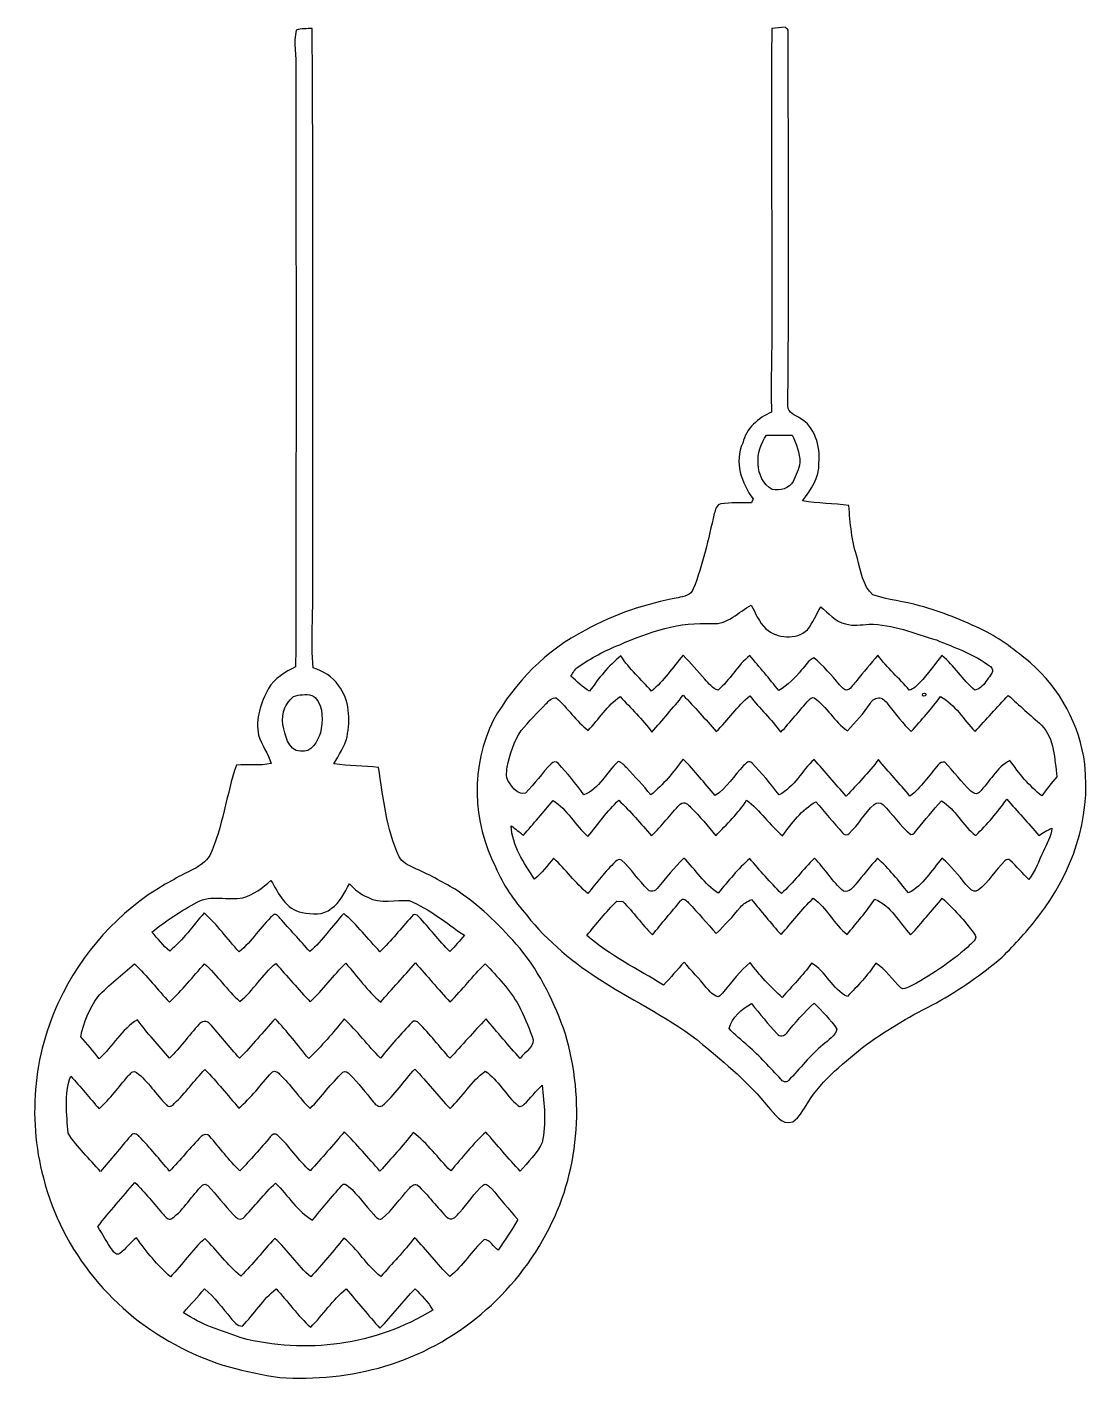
# Model space of a CAD drawing. Header units: centimetres. Extents: x -12.5 to 12.1, y -15.9 to 15.4.
import ezdxf

# ---------------------------------------------------------------- set-up
doc = ezdxf.new("R2010")
doc.units = ezdxf.units.CM
doc.header["$MEASUREMENT"] = 0
doc.layers.add('Layer 1', color=7, linetype='Continuous')

msp = doc.modelspace()

# ---------------------------------------------------------------- linework, layer by layer
at = {"layer": 'Layer 1', "color": 8}
for points, knots in [([(4.74662, 15.32149), (4.84576, 15.33172), (4.95335, 15.34195), (5.0546, 15.35395), (5.0546, 15.35395), (5.07824, 15.33137), (5.10222, 15.30844), (5.12657, 15.28551), (5.12657, 15.28551), (5.12974, 12.38462), (5.14914, 9.48267), (5.1181, 6.58177), (5.1181, 6.58177), (5.12092, 6.42761), (5.28779, 6.37999), (5.39503, 6.30943), (5.39503, 6.30943), (5.74957, 6.1087), (5.87128, 5.6575), (5.83918, 5.27403), (5.83918, 5.27403), (5.85893, 4.93536), (5.64762, 4.65208), (5.46029, 4.39208), (5.46029, 4.39208), (5.81519, 4.32964), (6.17679, 4.33705), (6.5338, 4.29048), (6.5338, 4.29048), (6.55426, 3.87491), (6.60259, 3.46004), (6.72747, 3.06141), (6.72747, 3.06141), (6.81461, 2.77566), (6.84495, 2.42711), (7.0866, 2.22074), (7.0866, 2.22074), (7.4355, 2.09656), (7.81367, 2.07327), (8.16857, 1.96532), (8.16857, 1.96532), (8.68327, 1.83198), (9.17504, 1.62454), (9.65376, 1.39594), (9.65376, 1.39594), (10.0517, 1.20403), (10.3953, 0.92393), (10.73467, 0.64523), (10.73467, 0.64523), (11.41906, 0.05221), (11.87909, -0.79939), (11.99021, -1.69898), (11.99021, -1.69898), (12.13273, -2.95134), (11.69846, -4.22804), (10.92306, -5.20735), (10.92306, -5.20735), (10.67082, -5.5499), (10.37484, -5.85787), (10.07745, -6.16126), (10.07745, -6.16126), (9.60437, -6.55673), (9.0999, -6.91691), (8.55945, -7.21572), (8.55945, -7.21572), (7.99606, -7.49371), (7.45419, -7.81685), (6.9409, -8.17774), (6.9409, -8.17774), (6.44666, -8.58344), (5.91855, -8.97749), (5.582, -9.53241), (5.582, -9.53241), (5.48076, -9.68834), (5.39044, -9.86084), (5.23487, -9.97056), (5.23487, -9.97056), (4.96252, -10.05487), (4.81224, -9.78606), (4.66584, -9.62131), (4.66584, -9.62131), (4.22945, -9.07203), (3.68124, -8.62824), (3.14819, -8.17774), (3.14819, -8.17774), (2.44299, -7.5886), (1.59773, -7.2136), (0.83114, -6.71689), (0.83114, -6.71689), (0.17462, -6.30096), (-0.44238, -5.80461), (-0.92322, -5.19007), (-0.92322, -5.19007), (-1.21532, -4.85493), (-1.47673, -4.48804), (-1.64465, -4.07423), (-1.64465, -4.07423), (-2.18546, -3.03248), (-2.22109, -1.72614), (-1.69016, -0.67381), (-1.69016, -0.67381), (-1.19803, 0.19967), (-0.46179, 0.94474), (0.43392, 1.40335), (0.43392, 1.40335), (1.09855, 1.77553), (1.83303, 2.01366), (2.58057, 2.15089), (2.58057, 2.15089), (2.71251, 2.18405), (2.88114, 2.20945), (2.93158, 2.35761), (2.93158, 2.35761), (3.1556, 2.91782), (3.27801, 3.51296), (3.41665, 4.09857), (3.41665, 4.09857), (3.44205, 4.1843), (3.46251, 4.30389), (3.56835, 4.32294), (3.56835, 4.32294), (3.80189, 4.36351), (4.04142, 4.33564), (4.27743, 4.35116), (4.27743, 4.35116), (4.28696, 4.37339), (4.30601, 4.41748), (4.31553, 4.43971), (4.31553, 4.43971), (4.04636, 4.80272), (3.8735, 5.29766), (4.07494, 5.73229), (4.07494, 5.73229), (4.15784, 6.0706), (4.43406, 6.31331), (4.74345, 6.44666), (4.74345, 6.44666), (4.71382, 7.11412), (4.75615, 7.78157), (4.74557, 8.44903), (4.74557, 8.44903), (4.75227, 10.73997), (4.73287, 13.03091), (4.74662, 15.32149), (4.74662, 15.32149), (4.74662, 15.32149), (4.74662, 15.32149), (4.74662, 15.32149)], [0, 0, 0, 0, 0.02631579, 0.02631579, 0.02631579, 0.02631579, 0.05263158, 0.05263158, 0.05263158, 0.05263158, 0.07894737, 0.07894737, 0.07894737, 0.07894737, 0.10526316, 0.10526316, 0.10526316, 0.10526316, 0.13157895, 0.13157895, 0.13157895, 0.13157895, 0.15789474, 0.15789474, 0.15789474, 0.15789474, 0.18421053, 0.18421053, 0.18421053, 0.18421053, 0.21052632, 0.21052632, 0.21052632, 0.21052632, 0.23684211, 0.23684211, 0.23684211, 0.23684211, 0.26315789, 0.26315789, 0.26315789, 0.26315789, 0.28947368, 0.28947368, 0.28947368, 0.28947368, 0.31578947, 0.31578947, 0.31578947, 0.31578947, 0.34210526, 0.34210526, 0.34210526, 0.34210526, 0.36842105, 0.36842105, 0.36842105, 0.36842105, 0.39473684, 0.39473684, 0.39473684, 0.39473684, 0.42105263, 0.42105263, 0.42105263, 0.42105263, 0.44736842, 0.44736842, 0.44736842, 0.44736842, 0.47368421, 0.47368421, 0.47368421, 0.47368421, 0.5, 0.5, 0.5, 0.5, 0.52631579, 0.52631579, 0.52631579, 0.52631579, 0.55263158, 0.55263158, 0.55263158, 0.55263158, 0.57894737, 0.57894737, 0.57894737, 0.57894737, 0.60526316, 0.60526316, 0.60526316, 0.60526316, 0.63157895, 0.63157895, 0.63157895, 0.63157895, 0.65789474, 0.65789474, 0.65789474, 0.65789474, 0.68421053, 0.68421053, 0.68421053, 0.68421053, 0.71052632, 0.71052632, 0.71052632, 0.71052632, 0.73684211, 0.73684211, 0.73684211, 0.73684211, 0.76315789, 0.76315789, 0.76315789, 0.76315789, 0.78947368, 0.78947368, 0.78947368, 0.78947368, 0.81578947, 0.81578947, 0.81578947, 0.81578947, 0.84210526, 0.84210526, 0.84210526, 0.84210526, 0.86842105, 0.86842105, 0.86842105, 0.86842105, 0.89473684, 0.89473684, 0.89473684, 0.89473684, 0.92105263, 0.92105263, 0.92105263, 0.92105263, 0.94736842, 0.94736842, 0.94736842, 0.94736842, 1, 1, 1, 1]), ([(-6.2544, 15.28551), (-6.13516, 15.32008), (-6.00922, 15.31267), (-5.88645, 15.32255), (-5.88645, 15.32255), (-5.85611, 11.02078), (-5.88363, 6.71865), (-5.87269, 2.41653), (-5.87269, 2.41653), (-5.8607, 1.78858), (-5.91926, 1.16029), (-5.86705, 0.53305), (-5.86705, 0.53305), (-5.63951, 0.44944), (-5.40738, 0.3369), (-5.27685, 0.12171), (-5.27685, 0.12171), (-5.02214, -0.21131), (-4.99604, -0.66428), (-5.08071, -1.0608), (-5.08071, -1.0608), (-5.13045, -1.29081), (-5.27297, -1.48343), (-5.38304, -1.68698), (-5.38304, -1.68698), (-5.0419, -1.74202), (-4.69618, -1.73708), (-4.35293, -1.77024), (-4.35293, -1.77024), (-4.23792, -2.46839), (-4.17513, -3.18946), (-3.87138, -3.83893), (-3.87138, -3.83893), (-3.80683, -3.9751), (-3.65901, -4.03296), (-3.53131, -4.09469), (-3.53131, -4.09469), (-3.20393, -4.23898), (-2.88996, -4.41149), (-2.58128, -4.59211), (-2.58128, -4.59211), (-2.03976, -4.92795), (-1.59103, -5.38939), (-1.16487, -5.85717), (-1.16487, -5.85717), (-0.6671, -6.41914), (-0.33902, -7.10494), (-0.07232, -7.80062), (-0.07232, -7.80062), (0.41698, -9.31122), (0.33161, -11.01831), (-0.40675, -12.43506), (-0.40675, -12.43506), (-1.16664, -13.95836), (-2.57281, -15.13769), (-4.20405, -15.62417), (-4.20405, -15.62417), (-4.99181, -15.85101), (-5.82083, -15.94097), (-6.63893, -15.88064), (-6.63893, -15.88064), (-7.42421, -15.77058), (-8.2109, -15.57267), (-8.91505, -15.19837), (-8.91505, -15.19837), (-10.47009, -14.4205), (-11.68329, -12.96035), (-12.10663, -11.26807), (-12.10663, -11.26807), (-12.48445, -9.84956), (-12.33311, -8.2864), (-11.64661, -6.985), (-11.64661, -6.985), (-11.08992, -5.8734), (-10.18258, -4.93995), (-9.08121, -4.36174), (-9.08121, -4.36174), (-8.80463, -4.1843), (-8.44374, -4.10175), (-8.25676, -3.81282), (-8.25676, -3.81282), (-7.95302, -3.14678), (-7.87435, -2.4063), (-7.64117, -1.71662), (-7.64117, -1.71662), (-7.37306, -1.70427), (-7.10001, -1.73496), (-6.83472, -1.68416), (-6.83472, -1.68416), (-6.90563, -1.4538), (-7.05556, -1.25589), (-7.12823, -1.02623), (-7.12823, -1.02623), (-7.20231, -0.64946), (-7.07884, -0.27234), (-6.89786, 0.05362), (-6.89786, 0.05362), (-6.75993, 0.29422), (-6.50734, 0.43215), (-6.26921, 0.55704), (-6.26921, 0.55704), (-6.25616, 5.1629), (-6.2611, 9.76947), (-6.26463, 14.37569), (-6.26463, 14.37569), (-6.24487, 14.67732), (-6.33024, 14.98917), (-6.2544, 15.28551), (-6.2544, 15.28551), (-6.2544, 15.28551), (-6.2544, 15.28551), (-6.2544, 15.28551)], [0, 0, 0, 0, 0.03448276, 0.03448276, 0.03448276, 0.03448276, 0.06896552, 0.06896552, 0.06896552, 0.06896552, 0.10344828, 0.10344828, 0.10344828, 0.10344828, 0.13793103, 0.13793103, 0.13793103, 0.13793103, 0.17241379, 0.17241379, 0.17241379, 0.17241379, 0.20689655, 0.20689655, 0.20689655, 0.20689655, 0.24137931, 0.24137931, 0.24137931, 0.24137931, 0.27586207, 0.27586207, 0.27586207, 0.27586207, 0.31034483, 0.31034483, 0.31034483, 0.31034483, 0.34482759, 0.34482759, 0.34482759, 0.34482759, 0.37931034, 0.37931034, 0.37931034, 0.37931034, 0.4137931, 0.4137931, 0.4137931, 0.4137931, 0.44827586, 0.44827586, 0.44827586, 0.44827586, 0.48275862, 0.48275862, 0.48275862, 0.48275862, 0.51724138, 0.51724138, 0.51724138, 0.51724138, 0.55172414, 0.55172414, 0.55172414, 0.55172414, 0.5862069, 0.5862069, 0.5862069, 0.5862069, 0.62068966, 0.62068966, 0.62068966, 0.62068966, 0.65517241, 0.65517241, 0.65517241, 0.65517241, 0.68965517, 0.68965517, 0.68965517, 0.68965517, 0.72413793, 0.72413793, 0.72413793, 0.72413793, 0.75862069, 0.75862069, 0.75862069, 0.75862069, 0.79310345, 0.79310345, 0.79310345, 0.79310345, 0.82758621, 0.82758621, 0.82758621, 0.82758621, 0.86206897, 0.86206897, 0.86206897, 0.86206897, 0.89655172, 0.89655172, 0.89655172, 0.89655172, 0.93103448, 0.93103448, 0.93103448, 0.93103448, 1, 1, 1, 1]), ([(4.62809, 5.9122), (4.35187, 5.55766), (4.33317, 4.90396), (4.75897, 4.65526), (4.75897, 4.65526), (4.93148, 4.62739), (5.15303, 4.67501), (5.2451, 4.84293), (5.2451, 4.84293), (5.30825, 4.98263), (5.37457, 5.12657), (5.3975, 5.27932), (5.3975, 5.27932), (5.39962, 5.50228), (5.30931, 5.71429), (5.22182, 5.91467), (5.22182, 5.91467), (5.02356, 5.91291), (4.82565, 5.91185), (4.62809, 5.9122), (4.62809, 5.9122), (4.62809, 5.9122), (4.62809, 5.9122), (4.62809, 5.9122)], [0, 0, 0, 0, 0.14285714, 0.14285714, 0.14285714, 0.14285714, 0.28571429, 0.28571429, 0.28571429, 0.28571429, 0.42857143, 0.42857143, 0.42857143, 0.42857143, 0.57142857, 0.57142857, 0.57142857, 0.57142857, 0.71428571, 0.71428571, 0.71428571, 0.71428571, 1, 1, 1, 1]), ([(3.3655, 1.55399), (2.6222, 1.60443), (1.899, 1.36313), (1.22802, 1.06715), (1.22802, 1.06715), (0.88583, 0.93416), (0.56339, 0.756), (0.26035, 0.54892), (0.26035, 0.54892), (0.18556, 0.49883), (0.14781, 0.41381), (0.10089, 0.34043), (0.10089, 0.34043), (0.23707, 0.21449), (0.36936, 0.08114), (0.53269, -0.01094), (0.53269, -0.01094), (0.73766, 0.29034), (0.96979, 0.57891), (1.25483, 0.80821), (1.25483, 0.80821), (1.44956, 0.502), (1.72791, 0.26564), (1.96427, -0.006), (1.96427, -0.006), (2.25213, 0.22613), (2.45674, 0.54151), (2.69452, 0.82091), (2.69452, 0.82091), (2.87479, 0.64946), (3.03177, 0.45508), (3.19722, 0.26952), (3.19722, 0.26952), (3.28718, 0.17145), (3.37114, 0.05292), (3.50485, 0.01305), (3.50485, 0.01305), (3.7786, 0.25224), (3.95499, 0.58561), (4.23862, 0.8188), (4.23862, 0.8188), (4.45805, 0.54434), (4.69441, 0.28399), (4.9089, 0.00494), (4.9089, 0.00494), (5.11351, 0.13159), (5.28955, 0.29774), (5.43772, 0.48683), (5.43772, 0.48683), (5.52591, 0.58385), (5.59682, 0.71155), (5.72417, 0.76412), (5.72417, 0.76412), (5.94219, 0.57785), (6.13304, 0.36266), (6.31296, 0.1397), (6.31296, 0.1397), (6.36587, 0.08996), (6.41738, -0.00388), (6.50311, 0.02258), (6.50311, 0.02258), (6.59483, 0.06809), (6.64633, 0.16369), (6.71407, 0.23601), (6.71407, 0.23601), (6.86964, 0.43709), (7.04497, 0.62195), (7.19772, 0.8255), (7.19772, 0.8255), (7.41962, 0.53516), (7.69126, 0.28928), (7.93009, 0.01446), (7.93009, 0.01446), (8.02993, 0.03951), (8.10154, 0.11889), (8.17139, 0.18909), (8.17139, 0.18909), (8.35554, 0.38841), (8.51676, 0.60678), (8.68539, 0.8188), (8.68539, 0.8188), (8.96937, 0.58067), (9.16587, 0.25718), (9.44386, 0.01588), (9.44386, 0.01588), (9.57686, 0.03104), (9.65694, 0.16016), (9.73137, 0.25541), (9.73137, 0.25541), (9.78359, 0.33902), (9.93281, 0.47025), (9.80581, 0.56092), (9.80581, 0.56092), (9.43398, 0.84349), (8.98737, 1.00189), (8.55839, 1.17616), (8.55839, 1.17616), (8.04862, 1.32891), (7.5438, 1.53987), (7.0037, 1.5427), (7.0037, 1.5427), (6.8199, 1.5307), (6.63293, 1.48625), (6.45266, 1.54975), (6.45266, 1.54975), (6.21277, 1.59561), (6.06143, 1.80234), (5.88045, 1.94592), (5.88045, 1.94592), (5.77885, 1.76777), (5.70159, 1.57339), (5.57459, 1.41111), (5.57459, 1.41111), (5.31072, 1.17122), (4.87116, 1.21038), (4.60904, 1.43404), (4.60904, 1.43404), (4.4517, 1.58679), (4.37339, 1.79564), (4.26932, 1.98402), (4.26932, 1.98402), (3.97722, 1.81998), (3.72992, 1.53458), (3.3655, 1.55399), (3.3655, 1.55399), (3.3655, 1.55399), (3.3655, 1.55399), (3.3655, 1.55399)], [0, 0, 0, 0, 0.03030303, 0.03030303, 0.03030303, 0.03030303, 0.06060606, 0.06060606, 0.06060606, 0.06060606, 0.09090909, 0.09090909, 0.09090909, 0.09090909, 0.12121212, 0.12121212, 0.12121212, 0.12121212, 0.15151515, 0.15151515, 0.15151515, 0.15151515, 0.18181818, 0.18181818, 0.18181818, 0.18181818, 0.21212121, 0.21212121, 0.21212121, 0.21212121, 0.24242424, 0.24242424, 0.24242424, 0.24242424, 0.27272727, 0.27272727, 0.27272727, 0.27272727, 0.3030303, 0.3030303, 0.3030303, 0.3030303, 0.33333333, 0.33333333, 0.33333333, 0.33333333, 0.36363636, 0.36363636, 0.36363636, 0.36363636, 0.39393939, 0.39393939, 0.39393939, 0.39393939, 0.42424242, 0.42424242, 0.42424242, 0.42424242, 0.45454545, 0.45454545, 0.45454545, 0.45454545, 0.48484848, 0.48484848, 0.48484848, 0.48484848, 0.51515152, 0.51515152, 0.51515152, 0.51515152, 0.54545455, 0.54545455, 0.54545455, 0.54545455, 0.57575758, 0.57575758, 0.57575758, 0.57575758, 0.60606061, 0.60606061, 0.60606061, 0.60606061, 0.63636364, 0.63636364, 0.63636364, 0.63636364, 0.66666667, 0.66666667, 0.66666667, 0.66666667, 0.6969697, 0.6969697, 0.6969697, 0.6969697, 0.72727273, 0.72727273, 0.72727273, 0.72727273, 0.75757576, 0.75757576, 0.75757576, 0.75757576, 0.78787879, 0.78787879, 0.78787879, 0.78787879, 0.81818182, 0.81818182, 0.81818182, 0.81818182, 0.84848485, 0.84848485, 0.84848485, 0.84848485, 0.87878788, 0.87878788, 0.87878788, 0.87878788, 0.90909091, 0.90909091, 0.90909091, 0.90909091, 0.93939394, 0.93939394, 0.93939394, 0.93939394, 1, 1, 1, 1]), ([(-6.21242, -0.10231), (-6.37117, -0.11289), (-6.44843, -0.27376), (-6.52039, -0.3937), (-6.52039, -0.3937), (-6.62834, -0.64558), (-6.55073, -0.92004), (-6.45513, -1.1617), (-6.45513, -1.1617), (-6.40503, -1.28094), (-6.29673, -1.40018), (-6.15774, -1.39594), (-6.15774, -1.39594), (-5.89492, -1.44216), (-5.77074, -1.17158), (-5.69595, -0.97331), (-5.69595, -0.97331), (-5.64656, -0.70803), (-5.61375, -0.38065), (-5.80708, -0.16228), (-5.80708, -0.16228), (-5.91079, -0.0568), (-6.0833, -0.08467), (-6.21242, -0.10231), (-6.21242, -0.10231), (-6.21242, -0.10231), (-6.21242, -0.10231), (-6.21242, -0.10231)], [0, 0, 0, 0, 0.125, 0.125, 0.125, 0.125, 0.25, 0.25, 0.25, 0.25, 0.375, 0.375, 0.375, 0.375, 0.5, 0.5, 0.5, 0.5, 0.625, 0.625, 0.625, 0.625, 0.75, 0.75, 0.75, 0.75, 1, 1, 1, 1]), ([(1.97414, -0.95744), (1.76318, -0.65334), (1.48449, -0.40781), (1.24142, -0.13123), (1.24142, -0.13123), (0.93945, -0.33549), (0.74965, -0.65723), (0.50059, -0.91616), (0.50059, -0.91616), (0.2159, -0.70556), (0.02681, -0.39476), (-0.23918, -0.16439), (-0.23918, -0.16439), (-0.33973, -0.14746), (-0.41169, -0.23742), (-0.47766, -0.2981), (-0.47766, -0.2981), (-0.67098, -0.50341), (-0.86924, -0.7052), (-1.05481, -0.91758), (-1.05481, -0.91758), (-1.21779, -1.1751), (-1.31692, -1.47108), (-1.37583, -1.76883), (-1.37583, -1.76883), (-1.38783, -1.89018), (-1.41429, -2.03447), (-1.3208, -2.13184), (-1.3208, -2.13184), (-1.24601, -2.24931), (-1.10913, -2.42394), (-0.95109, -2.36608), (-0.95109, -2.36608), (-0.73519, -2.15759), (-0.57185, -1.89865), (-0.3556, -1.68945), (-0.3556, -1.68945), (-0.31609, -1.64571), (-0.23813, -1.6189), (-0.19826, -1.67746), (-0.19826, -1.67746), (0.02293, -1.90077), (0.21026, -2.15477), (0.40181, -2.40277), (0.40181, -2.40277), (0.76659, -2.26871), (0.91581, -1.88172), (1.18957, -1.63901), (1.18957, -1.63901), (1.27847, -1.64677), (1.33138, -1.72791), (1.3903, -1.78506), (1.3903, -1.78506), (1.57656, -1.99249), (1.78294, -2.18264), (1.94663, -2.40947), (1.94663, -2.40947), (2.23555, -2.1717), (2.47615, -1.88207), (2.69487, -1.58044), (2.69487, -1.58044), (2.96298, -1.84221), (3.18982, -2.14207), (3.43817, -2.42147), (3.43817, -2.42147), (3.71193, -2.24755), (3.87174, -1.95545), (4.09293, -1.72861), (4.09293, -1.72861), (4.14726, -1.68028), (4.2224, -1.59597), (4.29048, -1.67252), (4.29048, -1.67252), (4.51697, -1.90183), (4.72052, -2.15512), (4.91984, -2.40912), (4.91984, -2.40912), (5.26803, -2.22356), (5.44618, -1.84926), (5.72664, -1.58679), (5.72664, -1.58679), (5.975, -1.86937), (6.21347, -2.16041), (6.47136, -2.43487), (6.47136, -2.43487), (6.72536, -2.15759), (6.99699, -1.89583), (7.21395, -1.58715), (7.21395, -1.58715), (7.45102, -1.87678), (7.70502, -2.15159), (7.94561, -2.43805), (7.94561, -2.43805), (8.20773, -2.2419), (8.37882, -1.95474), (8.59649, -1.71556), (8.59649, -1.71556), (8.63459, -1.67322), (8.68751, -1.63266), (8.74854, -1.64959), (8.74854, -1.64959), (8.9595, -1.86549), (9.13871, -2.11138), (9.35567, -2.32198), (9.35567, -2.32198), (9.40294, -2.36926), (9.49219, -2.41265), (9.54546, -2.3495), (9.54546, -2.3495), (9.78711, -2.10926), (9.94939, -1.77835), (10.25631, -1.60831), (10.25631, -1.60831), (10.46903, -1.90994), (10.70363, -2.20627), (10.99926, -2.4317), (10.99926, -2.4317), (11.10262, -2.27542), (11.21974, -2.12901), (11.34392, -1.98826), (11.34392, -1.98826), (11.28959, -1.5808), (11.29065, -1.11054), (10.99044, -0.79375), (10.99044, -0.79375), (10.73044, -0.56833), (10.47503, -0.33726), (10.22032, -0.10619), (10.22032, -0.10619), (9.9568, -0.37924), (9.70703, -0.66463), (9.44986, -0.94333), (9.44986, -0.94333), (9.19021, -0.66675), (8.99125, -0.32209), (8.65223, -0.13053), (8.65223, -0.13053), (8.44797, -0.41804), (8.20702, -0.67557), (7.97631, -0.94121), (7.97631, -0.94121), (7.78228, -0.75918), (7.61647, -0.54998), (7.45737, -0.33761), (7.45737, -0.33761), (7.40234, -0.26564), (7.34095, -0.18239), (7.24676, -0.16298), (7.24676, -0.16298), (7.15821, -0.15804), (7.0739, -0.21026), (7.0298, -0.28575), (7.0298, -0.28575), (6.88516, -0.52352), (6.68161, -0.71649), (6.4964, -0.92216), (6.4964, -0.92216), (6.19584, -0.71402), (6.02721, -0.37077), (5.72841, -0.16122), (5.72841, -0.16122), (5.67937, -0.14711), (5.64127, -0.17815), (5.61128, -0.21202), (5.61128, -0.21202), (5.38445, -0.45403), (5.18442, -0.71967), (4.95512, -0.95885), (4.95512, -0.95885), (4.73922, -0.65899), (4.46229, -0.41169), (4.24251, -0.11536), (4.24251, -0.11536), (3.94476, -0.35172), (3.7405, -0.68333), (3.46075, -0.94015), (3.46075, -0.94015), (3.20887, -0.65864), (2.96333, -0.37042), (2.69593, -0.10372), (2.69593, -0.10372), (2.46627, -0.39723), (2.21509, -0.67275), (1.97414, -0.95744), (1.97414, -0.95744), (1.97414, -0.95744), (1.97414, -0.95744), (1.97414, -0.95744)], [0, 0, 0, 0, 0.02083333, 0.02083333, 0.02083333, 0.02083333, 0.04166667, 0.04166667, 0.04166667, 0.04166667, 0.0625, 0.0625, 0.0625, 0.0625, 0.08333333, 0.08333333, 0.08333333, 0.08333333, 0.10416667, 0.10416667, 0.10416667, 0.10416667, 0.125, 0.125, 0.125, 0.125, 0.14583333, 0.14583333, 0.14583333, 0.14583333, 0.16666667, 0.16666667, 0.16666667, 0.16666667, 0.1875, 0.1875, 0.1875, 0.1875, 0.20833333, 0.20833333, 0.20833333, 0.20833333, 0.22916667, 0.22916667, 0.22916667, 0.22916667, 0.25, 0.25, 0.25, 0.25, 0.27083333, 0.27083333, 0.27083333, 0.27083333, 0.29166667, 0.29166667, 0.29166667, 0.29166667, 0.3125, 0.3125, 0.3125, 0.3125, 0.33333333, 0.33333333, 0.33333333, 0.33333333, 0.35416667, 0.35416667, 0.35416667, 0.35416667, 0.375, 0.375, 0.375, 0.375, 0.39583333, 0.39583333, 0.39583333, 0.39583333, 0.41666667, 0.41666667, 0.41666667, 0.41666667, 0.4375, 0.4375, 0.4375, 0.4375, 0.45833333, 0.45833333, 0.45833333, 0.45833333, 0.47916667, 0.47916667, 0.47916667, 0.47916667, 0.5, 0.5, 0.5, 0.5, 0.52083333, 0.52083333, 0.52083333, 0.52083333, 0.54166667, 0.54166667, 0.54166667, 0.54166667, 0.5625, 0.5625, 0.5625, 0.5625, 0.58333333, 0.58333333, 0.58333333, 0.58333333, 0.60416667, 0.60416667, 0.60416667, 0.60416667, 0.625, 0.625, 0.625, 0.625, 0.64583333, 0.64583333, 0.64583333, 0.64583333, 0.66666667, 0.66666667, 0.66666667, 0.66666667, 0.6875, 0.6875, 0.6875, 0.6875, 0.70833333, 0.70833333, 0.70833333, 0.70833333, 0.72916667, 0.72916667, 0.72916667, 0.72916667, 0.75, 0.75, 0.75, 0.75, 0.77083333, 0.77083333, 0.77083333, 0.77083333, 0.79166667, 0.79166667, 0.79166667, 0.79166667, 0.8125, 0.8125, 0.8125, 0.8125, 0.83333333, 0.83333333, 0.83333333, 0.83333333, 0.85416667, 0.85416667, 0.85416667, 0.85416667, 0.875, 0.875, 0.875, 0.875, 0.89583333, 0.89583333, 0.89583333, 0.89583333, 0.91666667, 0.91666667, 0.91666667, 0.91666667, 0.9375, 0.9375, 0.9375, 0.9375, 0.95833333, 0.95833333, 0.95833333, 0.95833333, 1, 1, 1, 1]), ([(8.24336, -0.05891), (8.22466, -0.11606), (8.24406, -0.13582), (8.30192, -0.11748), (8.30192, -0.11748), (8.31991, -0.05997), (8.30051, -0.04022), (8.24336, -0.05891), (8.24336, -0.05891), (8.24336, -0.05891), (8.24336, -0.05891), (8.24336, -0.05891)], [0, 0, 0, 0, 0.25, 0.25, 0.25, 0.25, 0.5, 0.5, 0.5, 0.5, 1, 1, 1, 1]), ([(9.46609, -3.34433), (9.15952, -3.12455), (9.00889, -2.74002), (8.67269, -2.54776), (8.67269, -2.54776), (8.48007, -2.76296), (8.29169, -2.98168), (8.11283, -3.20851), (8.11283, -3.20851), (8.06873, -3.25191), (8.03346, -3.32599), (7.96325, -3.32423), (7.96325, -3.32423), (7.71207, -3.12914), (7.54697, -2.84762), (7.31591, -2.63208), (7.31591, -2.63208), (7.25981, -2.57845), (7.1688, -2.57986), (7.11306, -2.63243), (7.11306, -2.63243), (6.89328, -2.82751), (6.75711, -3.0988), (6.54156, -3.29706), (6.54156, -3.29706), (6.49993, -3.34645), (6.41667, -3.3401), (6.3821, -3.28613), (6.3821, -3.28613), (6.17643, -3.04694), (5.97041, -2.80776), (5.76827, -2.5654), (5.76827, -2.5654), (5.44583, -2.75131), (5.21018, -3.05223), (4.99886, -3.35209), (4.99886, -3.35209), (4.69582, -3.10409), (4.48134, -2.76331), (4.16595, -2.52871), (4.16595, -2.52871), (3.97122, -2.83739), (3.70099, -3.08786), (3.45299, -3.35245), (3.45299, -3.35245), (3.26884, -3.12702), (3.08222, -2.9023), (2.87726, -2.69558), (2.87726, -2.69558), (2.80882, -2.63596), (2.73438, -2.5333), (2.62537, -2.62396), (2.62537, -2.62396), (2.39713, -2.86068), (2.20451, -3.13126), (1.96144, -3.35492), (1.96144, -3.35492), (1.72261, -3.06846), (1.47496, -2.78977), (1.20544, -2.53189), (1.20544, -2.53189), (0.93663, -2.78165), (0.72602, -3.08293), (0.49495, -3.36621), (0.49495, -3.36621), (0.19297, -3.12138), (0.02046, -2.74214), (-0.31433, -2.53612), (-0.31433, -2.53612), (-0.53269, -2.81305), (-0.77047, -3.07269), (-0.99836, -3.34151), (-0.99836, -3.34151), (-1.09291, -3.26672), (-1.18745, -3.19229), (-1.28341, -3.12103), (-1.28341, -3.12103), (-1.26083, -3.5874), (-0.98813, -3.97969), (-0.73978, -4.35575), (-0.73978, -4.35575), (-0.57221, -4.21499), (-0.43991, -4.03895), (-0.29986, -3.87244), (-0.29986, -3.87244), (-0.02434, -4.13209), (0.20073, -4.44394), (0.49071, -4.68771), (0.49071, -4.68771), (0.69674, -4.43653), (0.89535, -4.17654), (1.1303, -3.95146), (1.1303, -3.95146), (1.16522, -3.92218), (1.22661, -3.87279), (1.26859, -3.91407), (1.26859, -3.91407), (1.49613, -4.12432), (1.66687, -4.38785), (1.88666, -4.60587), (1.88666, -4.60587), (1.94381, -4.66619), (2.05528, -4.63162), (2.09868, -4.56918), (2.09868, -4.56918), (2.2987, -4.33246), (2.49273, -4.09046), (2.7118, -3.87068), (2.7118, -3.87068), (2.99402, -4.12468), (3.18029, -4.48028), (3.51049, -4.6803), (3.51049, -4.6803), (3.73697, -4.39914), (3.9684, -4.12044), (4.23757, -3.87844), (4.23757, -3.87844), (4.4704, -4.15819), (4.71523, -4.42842), (4.96958, -4.68912), (4.96958, -4.68912), (5.24757, -4.43936), (5.46347, -4.13103), (5.73511, -3.87491), (5.73511, -3.87491), (5.98311, -4.10739), (6.14221, -4.42313), (6.40962, -4.63515), (6.40962, -4.63515), (6.54544, -4.66796), (6.61776, -4.55154), (6.69361, -4.47111), (6.69361, -4.47111), (6.86082, -4.27179), (7.0231, -4.06823), (7.19173, -3.86997), (7.19173, -3.86997), (7.45561, -4.11374), (7.68703, -4.39349), (7.91034, -4.67466), (7.91034, -4.67466), (8.25288, -4.50286), (8.44162, -4.15184), (8.68539, -3.87385), (8.68539, -3.87385), (8.89952, -4.04883), (9.06815, -4.26861), (9.24031, -4.4831), (9.24031, -4.4831), (9.31474, -4.55859), (9.38706, -4.68348), (9.52006, -4.61398), (9.52006, -4.61398), (9.76912, -4.42877), (9.91694, -4.14232), (10.14342, -3.93347), (10.14342, -3.93347), (10.17094, -3.90066), (10.22703, -3.88691), (10.25948, -3.92113), (10.25948, -3.92113), (10.41329, -4.05977), (10.541, -4.22451), (10.69622, -4.36245), (10.69622, -4.36245), (10.84404, -4.1716), (10.92271, -3.93876), (11.02854, -3.72357), (11.02854, -3.72357), (11.10615, -3.54506), (11.21163, -3.37326), (11.22962, -3.17535), (11.22962, -3.17535), (11.12449, -3.22545), (11.02466, -3.28471), (10.92482, -3.34433), (10.92482, -3.34433), (10.68423, -3.06035), (10.43058, -2.7873), (10.18293, -2.50966), (10.18293, -2.50966), (9.96738, -2.8067), (9.7342, -3.09351), (9.46609, -3.34433), (9.46609, -3.34433), (9.46609, -3.34433), (9.46609, -3.34433), (9.46609, -3.34433)], [0, 0, 0, 0, 0.02083333, 0.02083333, 0.02083333, 0.02083333, 0.04166667, 0.04166667, 0.04166667, 0.04166667, 0.0625, 0.0625, 0.0625, 0.0625, 0.08333333, 0.08333333, 0.08333333, 0.08333333, 0.10416667, 0.10416667, 0.10416667, 0.10416667, 0.125, 0.125, 0.125, 0.125, 0.14583333, 0.14583333, 0.14583333, 0.14583333, 0.16666667, 0.16666667, 0.16666667, 0.16666667, 0.1875, 0.1875, 0.1875, 0.1875, 0.20833333, 0.20833333, 0.20833333, 0.20833333, 0.22916667, 0.22916667, 0.22916667, 0.22916667, 0.25, 0.25, 0.25, 0.25, 0.27083333, 0.27083333, 0.27083333, 0.27083333, 0.29166667, 0.29166667, 0.29166667, 0.29166667, 0.3125, 0.3125, 0.3125, 0.3125, 0.33333333, 0.33333333, 0.33333333, 0.33333333, 0.35416667, 0.35416667, 0.35416667, 0.35416667, 0.375, 0.375, 0.375, 0.375, 0.39583333, 0.39583333, 0.39583333, 0.39583333, 0.41666667, 0.41666667, 0.41666667, 0.41666667, 0.4375, 0.4375, 0.4375, 0.4375, 0.45833333, 0.45833333, 0.45833333, 0.45833333, 0.47916667, 0.47916667, 0.47916667, 0.47916667, 0.5, 0.5, 0.5, 0.5, 0.52083333, 0.52083333, 0.52083333, 0.52083333, 0.54166667, 0.54166667, 0.54166667, 0.54166667, 0.5625, 0.5625, 0.5625, 0.5625, 0.58333333, 0.58333333, 0.58333333, 0.58333333, 0.60416667, 0.60416667, 0.60416667, 0.60416667, 0.625, 0.625, 0.625, 0.625, 0.64583333, 0.64583333, 0.64583333, 0.64583333, 0.66666667, 0.66666667, 0.66666667, 0.66666667, 0.6875, 0.6875, 0.6875, 0.6875, 0.70833333, 0.70833333, 0.70833333, 0.70833333, 0.72916667, 0.72916667, 0.72916667, 0.72916667, 0.75, 0.75, 0.75, 0.75, 0.77083333, 0.77083333, 0.77083333, 0.77083333, 0.79166667, 0.79166667, 0.79166667, 0.79166667, 0.8125, 0.8125, 0.8125, 0.8125, 0.83333333, 0.83333333, 0.83333333, 0.83333333, 0.85416667, 0.85416667, 0.85416667, 0.85416667, 0.875, 0.875, 0.875, 0.875, 0.89583333, 0.89583333, 0.89583333, 0.89583333, 0.91666667, 0.91666667, 0.91666667, 0.91666667, 0.9375, 0.9375, 0.9375, 0.9375, 0.95833333, 0.95833333, 0.95833333, 0.95833333, 1, 1, 1, 1]), ([(-7.49053, -4.78825), (-7.83519, -4.85528), (-8.22537, -4.70606), (-8.54781, -4.88844), (-8.54781, -4.88844), (-8.91752, -5.08706), (-9.26924, -5.31777), (-9.5952, -5.58306), (-9.5952, -5.58306), (-9.45903, -5.72911), (-9.33944, -5.89386), (-9.18245, -6.01909), (-9.18245, -6.01909), (-8.87518, -5.76897), (-8.64729, -5.43454), (-8.38694, -5.13856), (-8.38694, -5.13856), (-8.08461, -5.40632), (-7.84931, -5.73969), (-7.58014, -6.0392), (-7.58014, -6.0392), (-7.28063, -5.79614), (-7.07672, -5.45959), (-6.79979, -5.1943), (-6.79979, -5.1943), (-6.73594, -5.13397), (-6.67597, -5.21159), (-6.63328, -5.25674), (-6.63328, -5.25674), (-6.4075, -5.51921), (-6.16832, -5.76968), (-5.94325, -6.03285), (-5.94325, -6.03285), (-5.64339, -5.77427), (-5.42608, -5.43877), (-5.15444, -5.15338), (-5.15444, -5.15338), (-4.84399, -5.41584), (-4.59916, -5.74216), (-4.31906, -6.03462), (-4.31906, -6.03462), (-4.05553, -5.78414), (-3.8354, -5.49346), (-3.5874, -5.22923), (-3.5874, -5.22923), (-3.55529, -5.14809), (-3.46251, -5.16396), (-3.423, -5.22005), (-3.423, -5.22005), (-3.17959, -5.48887), (-2.95451, -5.77427), (-2.69875, -6.03179), (-2.69875, -6.03179), (-2.58339, -5.91009), (-2.47297, -5.78414), (-2.36538, -5.65573), (-2.36538, -5.65573), (-2.78306, -5.37774), (-3.17147, -5.03696), (-3.64278, -4.85246), (-3.64278, -4.85246), (-3.95993, -4.82424), (-4.30671, -4.93854), (-4.60163, -4.7752), (-4.60163, -4.7752), (-4.7685, -4.71029), (-4.90255, -4.5914), (-5.02356, -4.4637), (-5.02356, -4.4637), (-5.14526, -4.66549), (-5.2391, -4.90149), (-5.44618, -5.03237), (-5.44618, -5.03237), (-5.62434, -5.20136), (-5.89809, -5.16714), (-6.11964, -5.13186), (-6.11964, -5.13186), (-6.49923, -5.05813), (-6.66221, -4.68489), (-6.84071, -4.38856), (-6.84071, -4.38856), (-7.03227, -4.55683), (-7.24041, -4.71911), (-7.49053, -4.78825), (-7.49053, -4.78825), (-7.49053, -4.78825), (-7.49053, -4.78825), (-7.49053, -4.78825)], [0, 0, 0, 0, 0.04347826, 0.04347826, 0.04347826, 0.04347826, 0.08695652, 0.08695652, 0.08695652, 0.08695652, 0.13043478, 0.13043478, 0.13043478, 0.13043478, 0.17391304, 0.17391304, 0.17391304, 0.17391304, 0.2173913, 0.2173913, 0.2173913, 0.2173913, 0.26086957, 0.26086957, 0.26086957, 0.26086957, 0.30434783, 0.30434783, 0.30434783, 0.30434783, 0.34782609, 0.34782609, 0.34782609, 0.34782609, 0.39130435, 0.39130435, 0.39130435, 0.39130435, 0.43478261, 0.43478261, 0.43478261, 0.43478261, 0.47826087, 0.47826087, 0.47826087, 0.47826087, 0.52173913, 0.52173913, 0.52173913, 0.52173913, 0.56521739, 0.56521739, 0.56521739, 0.56521739, 0.60869565, 0.60869565, 0.60869565, 0.60869565, 0.65217391, 0.65217391, 0.65217391, 0.65217391, 0.69565217, 0.69565217, 0.69565217, 0.69565217, 0.73913043, 0.73913043, 0.73913043, 0.73913043, 0.7826087, 0.7826087, 0.7826087, 0.7826087, 0.82608696, 0.82608696, 0.82608696, 0.82608696, 0.86956522, 0.86956522, 0.86956522, 0.86956522, 0.91304348, 0.91304348, 0.91304348, 0.91304348, 1, 1, 1, 1]), ([(2.63842, -4.8574), (2.42288, -5.12127), (2.19745, -5.37669), (1.9879, -5.6455), (1.9879, -5.6455), (1.73849, -5.40561), (1.54728, -5.11281), (1.29928, -4.87257), (1.29928, -4.87257), (1.29928, -4.87257), (1.1624, -4.86375), (1.1624, -4.86375), (1.1624, -4.86375), (0.91511, -5.11493), (0.68968, -5.38692), (0.46531, -5.65856), (0.46531, -5.65856), (1.00506, -6.11752), (1.63936, -6.44102), (2.24261, -6.80614), (2.24261, -6.80614), (2.41159, -6.63751), (2.55764, -6.44772), (2.72097, -6.2738), (2.72097, -6.2738), (2.8829, -6.47594), (3.06987, -6.65656), (3.22968, -6.86047), (3.22968, -6.86047), (3.30588, -6.94902), (3.38737, -7.04815), (3.50626, -7.07778), (3.50626, -7.07778), (3.55741, -7.04674), (3.60151, -7.00476), (3.63961, -6.95925), (3.63961, -6.95925), (3.82693, -6.72147), (4.01708, -6.48335), (4.24427, -6.28227), (4.24427, -6.28227), (4.46123, -6.57966), (4.71805, -6.84671), (4.99075, -7.09366), (4.99075, -7.09366), (5.21229, -6.82731), (5.46629, -6.58812), (5.66349, -6.30237), (5.66349, -6.30237), (6.01063, -6.477), (6.14398, -6.91233), (6.4964, -7.07072), (6.4964, -7.07072), (6.73382, -6.83295), (6.96736, -6.58389), (7.15257, -6.30202), (7.15257, -6.30202), (7.39316, -6.43996), (7.53004, -6.69219), (7.73712, -6.86752), (7.73712, -6.86752), (7.78686, -6.91938), (7.85742, -6.87634), (7.91245, -6.85588), (7.91245, -6.85588), (8.40528, -6.60682), (8.86319, -6.29003), (9.28052, -5.92914), (9.28052, -5.92914), (9.3599, -5.83953), (9.55252, -5.73758), (9.42058, -5.60564), (9.42058, -5.60564), (9.21138, -5.30931), (8.95526, -5.04649), (8.6935, -4.79637), (8.6935, -4.79637), (8.44973, -5.08071), (8.21302, -5.37104), (7.96008, -5.64762), (7.96008, -5.64762), (7.69585, -5.36363), (7.51134, -4.96782), (7.1307, -4.82318), (7.1307, -4.82318), (6.94267, -5.11528), (6.70278, -5.36751), (6.48935, -5.64021), (6.48935, -5.64021), (6.18878, -5.39574), (6.02262, -5.02356), (5.70653, -4.79778), (5.70653, -4.79778), (5.43948, -5.05989), (5.20629, -5.35481), (4.96464, -5.64021), (4.96464, -5.64021), (4.72475, -5.37845), (4.50674, -5.09729), (4.27708, -4.82635), (4.27708, -4.82635), (4.18571, -4.87574), (4.08481, -4.91843), (4.02096, -5.00415), (4.02096, -5.00415), (3.84845, -5.2197), (3.65725, -5.41902), (3.46393, -5.61516), (3.46393, -5.61516), (3.24873, -5.3788), (3.03953, -5.1368), (2.82152, -4.90291), (2.82152, -4.90291), (2.77812, -4.85528), (2.68817, -4.77414), (2.63842, -4.8574), (2.63842, -4.8574), (2.63842, -4.8574), (2.63842, -4.8574), (2.63842, -4.8574)], [0, 0, 0, 0, 0.03225806, 0.03225806, 0.03225806, 0.03225806, 0.06451613, 0.06451613, 0.06451613, 0.06451613, 0.09677419, 0.09677419, 0.09677419, 0.09677419, 0.12903226, 0.12903226, 0.12903226, 0.12903226, 0.16129032, 0.16129032, 0.16129032, 0.16129032, 0.19354839, 0.19354839, 0.19354839, 0.19354839, 0.22580645, 0.22580645, 0.22580645, 0.22580645, 0.25806452, 0.25806452, 0.25806452, 0.25806452, 0.29032258, 0.29032258, 0.29032258, 0.29032258, 0.32258065, 0.32258065, 0.32258065, 0.32258065, 0.35483871, 0.35483871, 0.35483871, 0.35483871, 0.38709677, 0.38709677, 0.38709677, 0.38709677, 0.41935484, 0.41935484, 0.41935484, 0.41935484, 0.4516129, 0.4516129, 0.4516129, 0.4516129, 0.48387097, 0.48387097, 0.48387097, 0.48387097, 0.51612903, 0.51612903, 0.51612903, 0.51612903, 0.5483871, 0.5483871, 0.5483871, 0.5483871, 0.58064516, 0.58064516, 0.58064516, 0.58064516, 0.61290323, 0.61290323, 0.61290323, 0.61290323, 0.64516129, 0.64516129, 0.64516129, 0.64516129, 0.67741935, 0.67741935, 0.67741935, 0.67741935, 0.70967742, 0.70967742, 0.70967742, 0.70967742, 0.74193548, 0.74193548, 0.74193548, 0.74193548, 0.77419355, 0.77419355, 0.77419355, 0.77419355, 0.80645161, 0.80645161, 0.80645161, 0.80645161, 0.83870968, 0.83870968, 0.83870968, 0.83870968, 0.87096774, 0.87096774, 0.87096774, 0.87096774, 0.90322581, 0.90322581, 0.90322581, 0.90322581, 0.93548387, 0.93548387, 0.93548387, 0.93548387, 1, 1, 1, 1]), ([(-3.49956, -6.29497), (-3.76096, -6.60224), (-4.04142, -6.89222), (-4.30036, -7.20125), (-4.30036, -7.20125), (-4.61081, -6.94161), (-4.84258, -6.60506), (-5.10787, -6.30308), (-5.10787, -6.30308), (-5.40491, -6.57931), (-5.63174, -6.9215), (-5.93231, -7.19384), (-5.93231, -7.19384), (-6.20466, -6.90421), (-6.46536, -6.60435), (-6.73029, -6.30837), (-6.73029, -6.30837), (-7.04286, -6.56555), (-7.24535, -6.93385), (-7.55791, -7.18502), (-7.55791, -7.18502), (-7.85954, -6.92326), (-8.08214, -6.58283), (-8.37883, -6.31437), (-8.37883, -6.31437), (-8.64482, -6.61282), (-8.89635, -6.92432), (-9.18669, -7.20055), (-9.18669, -7.20055), (-9.46644, -6.91515), (-9.70739, -6.59377), (-9.9949, -6.31649), (-9.9949, -6.31649), (-10.28347, -6.56378), (-10.58651, -6.79768), (-10.8458, -7.07637), (-10.8458, -7.07637), (-11.04159, -7.35118), (-11.17812, -7.67221), (-11.24091, -8.00417), (-11.24091, -8.00417), (-11.09274, -8.16786), (-10.95269, -8.3379), (-10.81546, -8.51112), (-10.81546, -8.51112), (-10.50361, -8.22713), (-10.29441, -7.83096), (-9.92893, -7.60801), (-9.92893, -7.60801), (-9.70844, -7.92551), (-9.43504, -8.19961), (-9.19021, -8.49736), (-9.19021, -8.49736), (-8.93868, -8.25888), (-8.74395, -7.97031), (-8.50724, -7.71913), (-8.50724, -7.71913), (-8.45256, -7.64434), (-8.32238, -7.61189), (-8.261, -7.69549), (-8.261, -7.69549), (-8.02393, -7.95831), (-7.80627, -8.23842), (-7.56638, -8.49947), (-7.56638, -8.49947), (-7.27851, -8.20843), (-7.02486, -7.8867), (-6.74405, -7.58931), (-6.74405, -7.58931), (-6.46077, -7.87329), (-6.22512, -8.19926), (-5.96724, -8.50547), (-5.96724, -8.50547), (-5.67408, -8.22043), (-5.39997, -7.91492), (-5.14914, -7.59143), (-5.14914, -7.59143), (-4.8387, -7.86447), (-4.60481, -8.21161), (-4.30424, -8.49454), (-4.30424, -8.49454), (-4.07529, -8.20949), (-3.83011, -7.93821), (-3.5814, -7.6708), (-3.5814, -7.6708), (-3.54013, -7.61259), (-3.45687, -7.63834), (-3.41665, -7.68456), (-3.41665, -7.68456), (-3.16512, -7.94491), (-2.94076, -8.23031), (-2.69981, -8.50053), (-2.69981, -8.50053), (-2.42182, -8.19573), (-2.14877, -7.88635), (-1.86231, -7.58966), (-1.86231, -7.58966), (-1.60302, -7.89693), (-1.3462, -8.20667), (-1.07421, -8.503), (-1.07421, -8.503), (-0.9719, -8.35272), (-0.69533, -8.21373), (-0.79798, -7.99536), (-0.79798, -7.99536), (-0.88547, -7.75088), (-0.98884, -7.5117), (-1.10631, -7.28027), (-1.10631, -7.28027), (-1.31022, -6.91762), (-1.59844, -6.61106), (-1.88701, -6.31507), (-1.88701, -6.31507), (-2.17205, -6.59624), (-2.41335, -6.91727), (-2.6984, -7.19808), (-2.6984, -7.19808), (-2.96757, -6.89892), (-3.23144, -6.59518), (-3.49956, -6.29497), (-3.49956, -6.29497), (-3.49956, -6.29497), (-3.49956, -6.29497), (-3.49956, -6.29497)], [0, 0, 0, 0, 0.03125, 0.03125, 0.03125, 0.03125, 0.0625, 0.0625, 0.0625, 0.0625, 0.09375, 0.09375, 0.09375, 0.09375, 0.125, 0.125, 0.125, 0.125, 0.15625, 0.15625, 0.15625, 0.15625, 0.1875, 0.1875, 0.1875, 0.1875, 0.21875, 0.21875, 0.21875, 0.21875, 0.25, 0.25, 0.25, 0.25, 0.28125, 0.28125, 0.28125, 0.28125, 0.3125, 0.3125, 0.3125, 0.3125, 0.34375, 0.34375, 0.34375, 0.34375, 0.375, 0.375, 0.375, 0.375, 0.40625, 0.40625, 0.40625, 0.40625, 0.4375, 0.4375, 0.4375, 0.4375, 0.46875, 0.46875, 0.46875, 0.46875, 0.5, 0.5, 0.5, 0.5, 0.53125, 0.53125, 0.53125, 0.53125, 0.5625, 0.5625, 0.5625, 0.5625, 0.59375, 0.59375, 0.59375, 0.59375, 0.625, 0.625, 0.625, 0.625, 0.65625, 0.65625, 0.65625, 0.65625, 0.6875, 0.6875, 0.6875, 0.6875, 0.71875, 0.71875, 0.71875, 0.71875, 0.75, 0.75, 0.75, 0.75, 0.78125, 0.78125, 0.78125, 0.78125, 0.8125, 0.8125, 0.8125, 0.8125, 0.84375, 0.84375, 0.84375, 0.84375, 0.875, 0.875, 0.875, 0.875, 0.90625, 0.90625, 0.90625, 0.90625, 0.9375, 0.9375, 0.9375, 0.9375, 1, 1, 1, 1]), ([(3.75885, -7.80803), (3.88761, -7.96219), (4.05624, -8.07685), (4.19841, -8.21866), (4.19841, -8.21866), (4.47463, -8.44832), (4.70394, -8.72561), (4.95582, -8.97996), (4.95582, -8.97996), (4.9911, -9.0364), (5.08423, -9.0805), (5.13327, -9.01524), (5.13327, -9.01524), (5.40173, -8.74254), (5.62927, -8.42963), (5.93266, -8.19185), (5.93266, -8.19185), (6.04555, -8.07685), (6.217, -7.98971), (6.25581, -7.82355), (6.25581, -7.82355), (6.10059, -7.60871), (5.9182, -7.41257), (5.73017, -7.22595), (5.73017, -7.22595), (5.49275, -7.43268), (5.29766, -7.67962), (5.09235, -7.91598), (5.09235, -7.91598), (5.04578, -7.98724), (4.92301, -8.00982), (4.86869, -7.93821), (4.86869, -7.93821), (4.66161, -7.71243), (4.4704, -7.47289), (4.27602, -7.23618), (4.27602, -7.23618), (4.05024, -7.35965), (3.83364, -7.55544), (3.75885, -7.80803)], [0, 0, 0, 0, 0.09090909, 0.09090909, 0.09090909, 0.09090909, 0.18181818, 0.18181818, 0.18181818, 0.18181818, 0.27272727, 0.27272727, 0.27272727, 0.27272727, 0.36363636, 0.36363636, 0.36363636, 0.36363636, 0.45454545, 0.45454545, 0.45454545, 0.45454545, 0.54545455, 0.54545455, 0.54545455, 0.54545455, 0.63636364, 0.63636364, 0.63636364, 0.63636364, 0.72727273, 0.72727273, 0.72727273, 0.72727273, 0.81818182, 0.81818182, 0.81818182, 0.81818182, 1, 1, 1, 1]), ([(-8.36824, -8.75665), (-8.61483, -9.01206), (-8.81874, -9.30628), (-9.07838, -9.54899), (-9.07838, -9.54899), (-9.11578, -9.6012), (-9.2142, -9.64565), (-9.26042, -9.57933), (-9.26042, -9.57933), (-9.4996, -9.33768), (-9.67987, -9.03464), (-9.95327, -8.82756), (-9.95327, -8.82756), (-10.03053, -8.76335), (-10.0905, -8.85649), (-10.1413, -8.90693), (-10.1413, -8.90693), (-10.36355, -9.16199), (-10.56217, -9.43998), (-10.81476, -9.66717), (-10.81476, -9.66717), (-11.03771, -9.41846), (-11.24656, -9.15811), (-11.47516, -8.91469), (-11.47516, -8.91469), (-11.6272, -9.33591), (-11.56794, -9.7977), (-11.53231, -10.23267), (-11.53231, -10.23267), (-11.33122, -10.56358), (-11.03454, -10.82357), (-10.78794, -11.12061), (-10.78794, -11.12061), (-10.54982, -10.85144), (-10.32651, -10.56922), (-10.0905, -10.29864), (-10.0905, -10.29864), (-10.0397, -10.21997), (-9.93846, -10.24678), (-9.8873, -10.30958), (-9.8873, -10.30958), (-9.64248, -10.5664), (-9.4174, -10.84121), (-9.18774, -11.11179), (-9.18774, -11.11179), (-8.93339, -10.85427), (-8.71396, -10.56428), (-8.45679, -10.30993), (-8.45679, -10.30993), (-8.40987, -10.25384), (-8.30509, -10.24149), (-8.26064, -10.30534), (-8.26064, -10.30534), (-8.02111, -10.56675), (-7.81967, -10.86238), (-7.56038, -11.10615), (-7.56038, -11.10615), (-7.32084, -10.84933), (-7.08237, -10.59109), (-6.858, -10.32087), (-6.858, -10.32087), (-6.81955, -10.25772), (-6.74441, -10.22174), (-6.68443, -10.28277), (-6.68443, -10.28277), (-6.41315, -10.53571), (-6.21242, -10.85638), (-5.93478, -11.10439), (-5.93478, -11.10439), (-5.66667, -10.80982), (-5.40244, -10.51137), (-5.14914, -10.2041), (-5.14914, -10.2041), (-4.85175, -10.48667), (-4.59105, -10.80452), (-4.31906, -11.11109), (-4.31906, -11.11109), (-4.0573, -10.81793), (-3.78848, -10.53006), (-3.55036, -10.21715), (-3.55036, -10.21715), (-3.21628, -10.46374), (-2.97744, -10.81405), (-2.68252, -11.10262), (-2.68252, -11.10262), (-2.41335, -10.80241), (-2.16994, -10.47785), (-1.87043, -10.20621), (-1.87043, -10.20621), (-1.60937, -10.51242), (-1.34514, -10.81652), (-1.07244, -11.1125), (-1.07244, -11.1125), (-0.89394, -10.89942), (-0.68333, -10.70187), (-0.56339, -10.44787), (-0.56339, -10.44787), (-0.47308, -10.01254), (-0.5147, -9.56028), (-0.56691, -9.12213), (-0.56691, -9.12213), (-0.71967, -9.25654), (-0.83326, -9.42834), (-0.9839, -9.56486), (-0.9839, -9.56486), (-1.02023, -9.60014), (-1.08232, -9.63401), (-1.12783, -9.59556), (-1.12783, -9.59556), (-1.4037, -9.35672), (-1.58009, -9.00606), (-1.88101, -8.80004), (-1.88101, -8.80004), (-2.20486, -9.03041), (-2.407, -9.39271), (-2.69699, -9.66223), (-2.69699, -9.66223), (-2.97744, -9.36625), (-3.23109, -9.04628), (-3.51014, -8.74924), (-3.51014, -8.74924), (-3.76731, -9.02758), (-3.97792, -9.35002), (-4.26685, -9.59803), (-4.26685, -9.59803), (-4.34728, -9.64918), (-4.41854, -9.56945), (-4.46828, -9.51442), (-4.46828, -9.51442), (-4.64749, -9.29393), (-4.81894, -9.06533), (-5.02179, -8.86566), (-5.02179, -8.86566), (-5.0613, -8.8265), (-5.12833, -8.77535), (-5.17984, -8.82438), (-5.17984, -8.82438), (-5.44795, -9.0872), (-5.67408, -9.38953), (-5.93161, -9.66258), (-5.93161, -9.66258), (-6.19372, -9.41917), (-6.38175, -9.10837), (-6.64351, -8.86566), (-6.64351, -8.86566), (-6.68196, -8.81415), (-6.7818, -8.76512), (-6.82731, -8.83426), (-6.82731, -8.83426), (-7.07672, -9.11154), (-7.30285, -9.4107), (-7.58472, -9.65729), (-7.58472, -9.65729), (-7.83872, -9.35073), (-8.09519, -9.04593), (-8.36824, -8.75665), (-8.36824, -8.75665), (-8.36824, -8.75665), (-8.36824, -8.75665), (-8.36824, -8.75665)], [0, 0, 0, 0, 0.02439024, 0.02439024, 0.02439024, 0.02439024, 0.04878049, 0.04878049, 0.04878049, 0.04878049, 0.07317073, 0.07317073, 0.07317073, 0.07317073, 0.09756098, 0.09756098, 0.09756098, 0.09756098, 0.12195122, 0.12195122, 0.12195122, 0.12195122, 0.14634146, 0.14634146, 0.14634146, 0.14634146, 0.17073171, 0.17073171, 0.17073171, 0.17073171, 0.19512195, 0.19512195, 0.19512195, 0.19512195, 0.2195122, 0.2195122, 0.2195122, 0.2195122, 0.24390244, 0.24390244, 0.24390244, 0.24390244, 0.26829268, 0.26829268, 0.26829268, 0.26829268, 0.29268293, 0.29268293, 0.29268293, 0.29268293, 0.31707317, 0.31707317, 0.31707317, 0.31707317, 0.34146341, 0.34146341, 0.34146341, 0.34146341, 0.36585366, 0.36585366, 0.36585366, 0.36585366, 0.3902439, 0.3902439, 0.3902439, 0.3902439, 0.41463415, 0.41463415, 0.41463415, 0.41463415, 0.43902439, 0.43902439, 0.43902439, 0.43902439, 0.46341463, 0.46341463, 0.46341463, 0.46341463, 0.48780488, 0.48780488, 0.48780488, 0.48780488, 0.51219512, 0.51219512, 0.51219512, 0.51219512, 0.53658537, 0.53658537, 0.53658537, 0.53658537, 0.56097561, 0.56097561, 0.56097561, 0.56097561, 0.58536585, 0.58536585, 0.58536585, 0.58536585, 0.6097561, 0.6097561, 0.6097561, 0.6097561, 0.63414634, 0.63414634, 0.63414634, 0.63414634, 0.65853659, 0.65853659, 0.65853659, 0.65853659, 0.68292683, 0.68292683, 0.68292683, 0.68292683, 0.70731707, 0.70731707, 0.70731707, 0.70731707, 0.73170732, 0.73170732, 0.73170732, 0.73170732, 0.75609756, 0.75609756, 0.75609756, 0.75609756, 0.7804878, 0.7804878, 0.7804878, 0.7804878, 0.80487805, 0.80487805, 0.80487805, 0.80487805, 0.82926829, 0.82926829, 0.82926829, 0.82926829, 0.85365854, 0.85365854, 0.85365854, 0.85365854, 0.87804878, 0.87804878, 0.87804878, 0.87804878, 0.90243902, 0.90243902, 0.90243902, 0.90243902, 0.92682927, 0.92682927, 0.92682927, 0.92682927, 0.95121951, 0.95121951, 0.95121951, 0.95121951, 1, 1, 1, 1]), ([(-9.99137, -11.37109), (-10.27571, -11.71222), (-10.57663, -12.0396), (-10.84615, -12.39273), (-10.84615, -12.39273), (-10.73432, -12.57582), (-10.63308, -12.76667), (-10.50819, -12.9413), (-10.50819, -12.9413), (-10.4708, -12.99316), (-10.408, -13.06971), (-10.33921, -13.01715), (-10.33921, -13.01715), (-10.19739, -12.90849), (-10.0965, -12.75503), (-9.9501, -12.65096), (-9.9501, -12.65096), (-9.72503, -12.98152), (-9.46291, -13.28949), (-9.16728, -13.55901), (-9.16728, -13.55901), (-8.89176, -13.27044), (-8.66493, -12.93812), (-8.37036, -12.6679), (-8.37036, -12.6679), (-8.07967, -12.94447), (-7.85707, -13.28808), (-7.53921, -13.53749), (-7.53921, -13.53749), (-7.25382, -13.27044), (-7.02628, -12.94659), (-6.75287, -12.66719), (-6.75287, -12.66719), (-6.44631, -12.93707), (-6.22864, -13.29126), (-5.91785, -13.55796), (-5.91785, -13.55796), (-5.65679, -13.26303), (-5.39856, -12.96599), (-5.15267, -12.65873), (-5.15267, -12.65873), (-4.82741, -12.9159), (-4.62774, -13.29796), (-4.29683, -13.55196), (-4.29683, -13.55196), (-4.04248, -13.24822), (-3.76061, -12.96776), (-3.52249, -12.65061), (-3.52249, -12.65061), (-3.22862, -12.93072), (-2.99473, -13.26656), (-2.7051, -13.5509), (-2.7051, -13.5509), (-2.39995, -13.3036), (-2.19569, -12.95859), (-1.90994, -12.69365), (-1.90994, -12.69365), (-1.76848, -12.68977), (-1.69263, -12.8651), (-1.58186, -12.93742), (-1.58186, -12.93742), (-1.4284, -12.70353), (-1.26541, -12.47563), (-1.12889, -12.23186), (-1.12889, -12.23186), (-1.33773, -11.99586), (-1.53388, -11.74856), (-1.74096, -11.51149), (-1.74096, -11.51149), (-1.78999, -11.46316), (-1.86196, -11.37532), (-1.93428, -11.43494), (-1.93428, -11.43494), (-2.13678, -11.62226), (-2.28565, -11.85933), (-2.47156, -12.06253), (-2.47156, -12.06253), (-2.54423, -12.13379), (-2.61444, -12.25938), (-2.74355, -12.198), (-2.74355, -12.198), (-2.99896, -11.9574), (-3.20111, -11.66566), (-3.45511, -11.424), (-3.45511, -11.424), (-3.53766, -11.38978), (-3.59798, -11.46845), (-3.65019, -11.51855), (-3.65019, -11.51855), (-3.85798, -11.74644), (-4.03013, -12.00856), (-4.26614, -12.21034), (-4.26614, -12.21034), (-4.34904, -12.25197), (-4.41078, -12.16942), (-4.46158, -12.11756), (-4.46158, -12.11756), (-4.65384, -11.89814), (-4.82882, -11.66142), (-5.04402, -11.46351), (-5.04402, -11.46351), (-5.08635, -11.42506), (-5.16502, -11.38061), (-5.20418, -11.44623), (-5.20418, -11.44623), (-5.43101, -11.71116), (-5.66667, -11.9694), (-5.87693, -12.24809), (-5.87693, -12.24809), (-6.22794, -12.03537), (-6.45089, -11.67483), (-6.73312, -11.38626), (-6.73312, -11.38626), (-7.00758, -11.63567), (-7.22842, -11.93624), (-7.4863, -12.20188), (-7.4863, -12.20188), (-7.58966, -12.25621), (-7.65104, -12.1793), (-7.70996, -12.12074), (-7.70996, -12.12074), (-7.91386, -11.89955), (-8.09625, -11.65966), (-8.30368, -11.44199), (-8.30368, -11.44199), (-8.33226, -11.41236), (-8.39364, -11.40284), (-8.42328, -11.43494), (-8.42328, -11.43494), (-8.67657, -11.67765), (-8.8459, -12.00115), (-9.13412, -12.20823), (-9.13412, -12.20823), (-9.21738, -12.25938), (-9.27947, -12.17013), (-9.33027, -12.11721), (-9.33027, -12.11721), (-9.54581, -11.86427), (-9.75501, -11.60533), (-9.99137, -11.37109), (-9.99137, -11.37109), (-9.99137, -11.37109), (-9.99137, -11.37109), (-9.99137, -11.37109)], [0, 0, 0, 0, 0.02702703, 0.02702703, 0.02702703, 0.02702703, 0.05405405, 0.05405405, 0.05405405, 0.05405405, 0.08108108, 0.08108108, 0.08108108, 0.08108108, 0.10810811, 0.10810811, 0.10810811, 0.10810811, 0.13513514, 0.13513514, 0.13513514, 0.13513514, 0.16216216, 0.16216216, 0.16216216, 0.16216216, 0.18918919, 0.18918919, 0.18918919, 0.18918919, 0.21621622, 0.21621622, 0.21621622, 0.21621622, 0.24324324, 0.24324324, 0.24324324, 0.24324324, 0.27027027, 0.27027027, 0.27027027, 0.27027027, 0.2972973, 0.2972973, 0.2972973, 0.2972973, 0.32432432, 0.32432432, 0.32432432, 0.32432432, 0.35135135, 0.35135135, 0.35135135, 0.35135135, 0.37837838, 0.37837838, 0.37837838, 0.37837838, 0.40540541, 0.40540541, 0.40540541, 0.40540541, 0.43243243, 0.43243243, 0.43243243, 0.43243243, 0.45945946, 0.45945946, 0.45945946, 0.45945946, 0.48648649, 0.48648649, 0.48648649, 0.48648649, 0.51351351, 0.51351351, 0.51351351, 0.51351351, 0.54054054, 0.54054054, 0.54054054, 0.54054054, 0.56756757, 0.56756757, 0.56756757, 0.56756757, 0.59459459, 0.59459459, 0.59459459, 0.59459459, 0.62162162, 0.62162162, 0.62162162, 0.62162162, 0.64864865, 0.64864865, 0.64864865, 0.64864865, 0.67567568, 0.67567568, 0.67567568, 0.67567568, 0.7027027, 0.7027027, 0.7027027, 0.7027027, 0.72972973, 0.72972973, 0.72972973, 0.72972973, 0.75675676, 0.75675676, 0.75675676, 0.75675676, 0.78378378, 0.78378378, 0.78378378, 0.78378378, 0.81081081, 0.81081081, 0.81081081, 0.81081081, 0.83783784, 0.83783784, 0.83783784, 0.83783784, 0.86486486, 0.86486486, 0.86486486, 0.86486486, 0.89189189, 0.89189189, 0.89189189, 0.89189189, 0.91891892, 0.91891892, 0.91891892, 0.91891892, 0.94594595, 0.94594595, 0.94594595, 0.94594595, 1, 1, 1, 1]), ([(-8.86072, -14.38557), (-8.45891, -14.66638), (-7.98513, -14.80361), (-7.52898, -14.96695), (-7.52898, -14.96695), (-6.04379, -15.35924), (-4.40478, -15.13487), (-3.09668, -14.32419), (-3.09668, -14.32419), (-3.20146, -14.13616), (-3.35703, -13.98446), (-3.50449, -13.83065), (-3.50449, -13.83065), (-3.78707, -14.12522), (-4.03507, -14.45048), (-4.318, -14.7447), (-4.318, -14.7447), (-4.58682, -14.44766), (-4.84082, -14.13827), (-5.10011, -13.83347), (-5.10011, -13.83347), (-5.41655, -14.08853), (-5.63704, -14.43496), (-5.92102, -14.72248), (-5.92102, -14.72248), (-6.22124, -14.45719), (-6.45195, -14.12522), (-6.72042, -13.8303), (-6.72042, -13.8303), (-7.02592, -14.07583), (-7.233, -14.41591), (-7.50111, -14.69566), (-7.50111, -14.69566), (-7.62212, -14.69954), (-7.69938, -14.5923), (-7.77099, -14.51081), (-7.77099, -14.51081), (-7.95831, -14.27198), (-8.14952, -14.03526), (-8.37671, -13.83277), (-8.37671, -13.83277), (-8.53687, -14.01798), (-8.70444, -14.19648), (-8.86072, -14.38557)], [0, 0, 0, 0, 0.08333333, 0.08333333, 0.08333333, 0.08333333, 0.16666667, 0.16666667, 0.16666667, 0.16666667, 0.25, 0.25, 0.25, 0.25, 0.33333333, 0.33333333, 0.33333333, 0.33333333, 0.41666667, 0.41666667, 0.41666667, 0.41666667, 0.5, 0.5, 0.5, 0.5, 0.58333333, 0.58333333, 0.58333333, 0.58333333, 0.66666667, 0.66666667, 0.66666667, 0.66666667, 0.75, 0.75, 0.75, 0.75, 0.83333333, 0.83333333, 0.83333333, 0.83333333, 1, 1, 1, 1])]:
    msp.add_open_spline(points, degree=3, knots=knots, dxfattribs=at)

doc.saveas('drawing.dxf')
